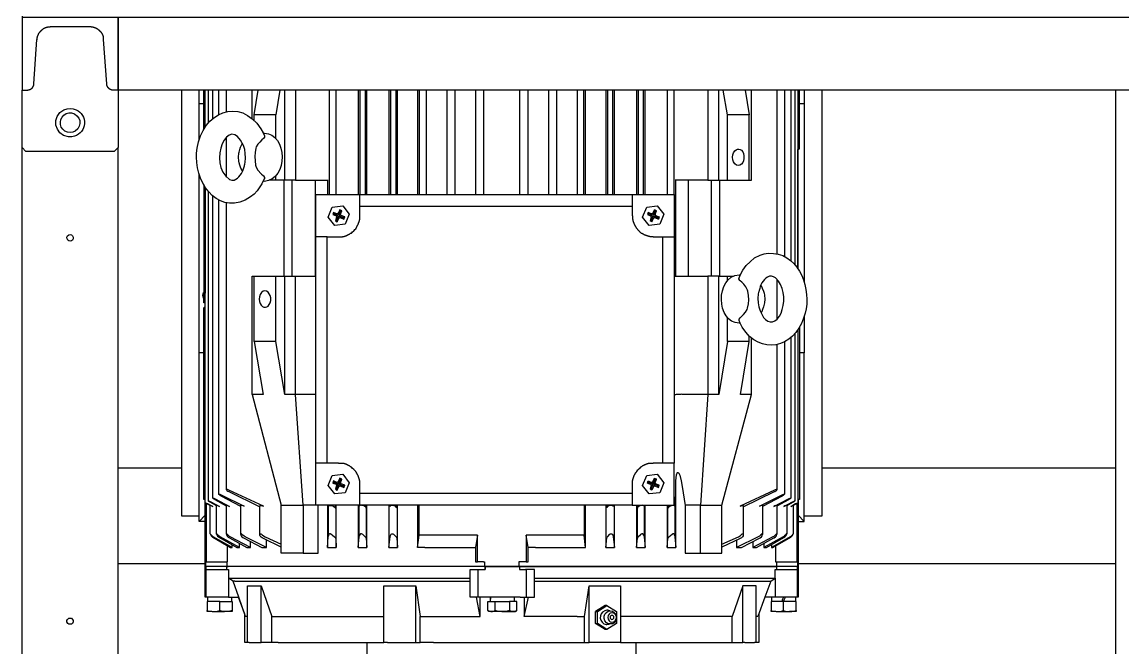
# Model space of a CAD drawing. Extents: x -234346 to 58427, y -132654 to -82394.
# Drawn here: x -199954 to -199380, y -102562 to -102235 of the extents above; entities that cross this region are included whole.
import ezdxf

# ---------------------------------------------------------------- set-up
doc = ezdxf.new("R2010")
doc.units = 0
doc.header["$LTSCALE"] = 8
doc.layers.get('0').update_dxf_attribs({"color": 9, "lineweight": 5})
doc.layers.add('PUMP EQUIPMENT BLOCK', color=30, linetype='Continuous')

# ---------------------------------------------------------------- blocks, each defined once
blk = doc.blocks.new('FIRE PUMP BLOCK')
for points in [[(1256.9, -49.97), (1259.93, -49.97), (1259.93, 0), (1014.97, 0), (976.95, 0), (947.01, 0), (944.99, -2.02), (944.99, -47.95), (947.01, -49.97), (976.95, -49.97), (976.95, -1449.87), (1014.97, -1449.87), (1014.97, -49.97), (976.95, -49.97), (1014.97, -49.97), (1014.97, 0)], [(976.95, -930.01), (495.96, -930.01), (159.99, -930.01), (200.03, -930.01), (200.03, -1169.41)], [(779.95, -1082.94), (779.95, -930.01), (729.98, -930.01), (729.98, -1095.39)], [(754.88, -1092.19), (754.88, -1082.94), (976.95, -1082.94)], [(763.46, -1095.39), (728.47, -1095.39), (712.48, -1095.39), (712.48, -1095.9)], [(722.41, -1108.34), (722.41, -1107.34), (726.95, -1107.34), (726.95, -1095.9), (712.48, -1095.9), (712.48, -1107.34), (712.48, -1112.72)], [(726.95, -1095.9), (726.95, -1095.73), (728.47, -1095.73), (728.47, -1095.39), (728.47, -1095.73), (728.47, -1106.66)], [(730.99, -1095.9), (730.99, -1095.73), (728.47, -1095.73)], [(739.23, -1107.17), (730.99, -1107.17), (730.99, -1095.9), (761.44, -1095.9)], [(755.22, -1095.39), (752.02, -1092.19), (840.01, -1092.19)], [(752.02, -1095.39), (752.02, -1092.19)], [(851.95, -1095.56), (761.78, -1095.56)], [(853.3, -1094.72), (763.46, -1094.72), (763.46, -1095.56)], [(858.85, -1092.19), (840.01, -1092.19), (840.01, -1094.72)], [(862.89, -1091.18), (860.53, -1091.69), (858.01, -1092.53)], [(969.89, -1094.72), (969.89, -1092.19), (876.85, -1092.19)], [(976.95, -1095.56), (883.75, -1095.56), (946, -1095.56), (946, -1095.22), (946.33, -1094.89), (946.33, -1094.72), (946.5, -1094.72), (976.95, -1094.72)], [(976.95, -1092.19), (969.89, -1092.19)], [(705.59, -1096.4), (705.08, -1096.4), (705.08, -1096.9), (705.08, -1099.93)], [(705.59, -1102.96), (705.25, -1102.12), (705.08, -1100.44), (705.08, -1098.76), (705.25, -1097.58), (705.59, -1096.4), (710.3, -1096.4), (710.3, -1102.96), (711.14, -1102.62), (711.81, -1102.29), (712.48, -1101.95)], [(705.08, -1106.33), (705.08, -1102.96), (705.08, -1100.61)], [(712.48, -1096.74), (710.3, -1096.74)], [(739.91, -1109.35), (738.39, -1109.35), (738.39, -1108.51), (743.78, -1099.26), (743.94, -1099.09), (744.45, -1098.42), (744.95, -1098.08), (745.29, -1097.91), (745.46, -1097.91), (745.46, -1098.08), (745.29, -1098.08), (744.78, -1098.42), (744.28, -1099.09), (744.11, -1099.26), (743.94, -1099.6), (738.39, -1109.35)], [(738.39, -1112.05), (738.39, -1111.88), (743.61, -1102.79), (743.94, -1102.29), (744.45, -1101.78), (744.95, -1101.45), (745.46, -1101.45), (745.46, -1101.62), (744.95, -1101.78), (744.45, -1102.46), (744.11, -1102.79), (743.94, -1103.13), (738.39, -1113.22)], [(760.43, -1101.28), (745.29, -1101.28)], [(760.43, -1097.91), (745.46, -1097.91)], [(760.26, -1101.45), (760.26, -1101.78), (760.09, -1102.29), (759.76, -1102.79), (762.28, -1098.25), (762.45, -1097.75), (762.62, -1097.41), (762.79, -1097.24), (762.79, -1097.07), (762.62, -1097.07), (762.62, -1097.24), (762.45, -1097.41), (762.11, -1097.75), (761.94, -1098.25), (760.09, -1101.28)], [(760.26, -1106.49), (760.26, -1107), (760.09, -1107.5), (759.76, -1108.01), (763.8, -1100.44), (763.96, -1100.1), (764.13, -1099.6), (764.13, -1099.26), (763.96, -1099.43), (763.8, -1099.6), (763.63, -1099.93), (763.29, -1100.44), (759.93, -1106.49)], [(850.1, -1097.07), (762.79, -1097.07)], [(847.91, -1099.26), (764.13, -1099.26)], [(976.95, -1097.07), (885.77, -1097.07)], [(976.95, -1099.26), (887.95, -1099.26)], [(705.08, -1107), (705.08, -1109.02), (705.08, -1109.52), (705.59, -1109.52), (705.25, -1108.51), (705.08, -1106.83), (705.08, -1105.32), (705.25, -1104.14), (705.59, -1102.96), (710.3, -1102.96), (710.3, -1109.52), (705.59, -1109.52)], [(712.48, -1102.96), (711.81, -1103.3), (710.97, -1103.63), (710.3, -1103.97)], [(720.9, -1110.7), (720.9, -1109.69), (722.41, -1107.34), (712.48, -1107.34)], [(730.99, -1106.66), (728.47, -1106.66), (728.47, -1107.34), (728.47, -1106.66), (726.95, -1106.66)], [(738.39, -1117.26), (738.39, -1117.09), (743.44, -1108.01), (743.44, -1107.84), (743.94, -1107.17), (744.45, -1106.66), (745.12, -1106.49), (745.46, -1106.49), (745.46, -1106.66), (745.29, -1106.83), (744.28, -1107.84), (744.11, -1108.01), (743.94, -1108.51), (738.39, -1118.94)], [(759.59, -1123.99), (767.66, -1107.67), (767.66, -1107.5), (768, -1107), (768.17, -1106.66), (768.34, -1106.49), (768.67, -1106.49), (768.67, -1106.83), (768.51, -1107.34), (768.34, -1107.67), (759.93, -1125.67), (760.09, -1125.17), (760.26, -1124.5), (760.26, -1123.99), (760.09, -1123.99), (744.78, -1123.99)], [(760.43, -1106.49), (745.29, -1106.49)], [(760.26, -1113.9), (760.43, -1114.23), (760.26, -1114.57), (759.93, -1115.58), (765.81, -1103.63), (765.98, -1103.3), (766.15, -1102.79), (766.15, -1102.46), (765.98, -1102.62), (765.81, -1102.79), (765.48, -1103.13), (765.31, -1103.47), (765.14, -1103.63), (759.76, -1113.9)], [(845.73, -1102.46), (766.15, -1102.46)], [(844.21, -1106.49), (768.51, -1106.49)], [(878.36, -1106.49), (857.5, -1106.49)], [(859.02, -1105.15), (860.53, -1104.31), (862.55, -1103.63)], [(879.04, -1107.17), (879.54, -1108.18), (879.88, -1109.19), (879.88, -1110.36)], [(976.95, -1102.46), (890.14, -1102.46)], [(976.95, -1106.49), (891.49, -1106.49)], [(720.9, -1109.69), (712.48, -1112.72), (702.39, -1116.42), (702.39, -1117.26)], [(710.3, -1109.02), (712.48, -1109.02)], [(740.58, -1113.22), (738.39, -1113.22), (738.39, -1113.06)], [(853.3, -1124.5), (855.48, -1125.67), (856.83, -1126.18), (857.5, -1126.18), (858.18, -1125.67), (858.85, -1124.83), (859.86, -1123.82), (861.2, -1122.81), (862.55, -1121.97), (863.22, -1121.8), (865.41, -1121.3), (867.6, -1121.13), (869.78, -1121.3), (872.14, -1121.64), (872.64, -1121.8), (874.33, -1122.64), (875.67, -1123.65), (876.85, -1124.66), (877.52, -1125.67), (877.69, -1125.84), (878.53, -1126.35), (879.04, -1126.18), (880.72, -1125.5), (883.08, -1124.16), (885.43, -1122.48), (887.45, -1120.46), (889.47, -1118.1), (890.81, -1115.24), (891.49, -1113.06), (891.82, -1111.04)], [(875.17, -1114.91), (875, -1114.74), (873.65, -1114.06), (872.14, -1113.39), (870.96, -1113.06), (869.95, -1112.89), (867.93, -1112.72), (865.92, -1112.89), (865.24, -1113.06), (863.9, -1113.39), (862.55, -1113.9), (861.37, -1114.4), (860.87, -1114.91)], [(703.73, -1115.92), (688.93, -1115.92), (688.93, -1117.26), (688.93, -1118.1)], [(688.93, -1117.26), (718.37, -1117.26), (718.37, -1118.1)], [(738.39, -1125.17), (738.39, -1124.83), (743.27, -1115.58), (743.44, -1115.24), (743.94, -1114.57), (744.45, -1114.06), (745.12, -1113.9), (745.29, -1113.9), (745.46, -1114.06), (745.46, -1114.23), (745.29, -1114.4), (744.95, -1114.91), (744.28, -1115.58), (743.94, -1116.25), (738.39, -1127.52)], [(741.42, -1118.94), (738.39, -1118.94), (738.39, -1118.78)], [(760.43, -1113.9), (745.12, -1113.9)], [(872.14, -1115.92), (870.63, -1116.25), (868.27, -1116.42), (866.08, -1116.25), (863.9, -1115.92), (863.39, -1115.75), (861.88, -1115.24), (860.03, -1114.4)], [(873.49, -1115.41), (872.48, -1115.75), (871.8, -1115.92)], [(688.93, -1123.15), (688.93, -1124.16), (718.37, -1124.16)], [(688.93, -1129.71), (688.93, -1124.16)], [(718.37, -1123.15), (718.37, -1124.16), (702.39, -1129.71), (702.39, -1133.08)], [(740.07, -1135.09), (743.94, -1126.51), (744.45, -1125.67), (744.78, -1125.34), (745.29, -1124.66), (745.46, -1124.5), (745.46, -1123.99), (744.45, -1123.99), (743.94, -1124.33), (743.44, -1125), (743.1, -1125.67), (738.56, -1135.09)], [(818.14, -1119.78), (847.91, -1119.78)], [(845.9, -1120.96), (848.76, -1120.96)], [(930.01, -1120.96), (930.01, -1119.78), (976.95, -1119.78)], [(930.01, -1136.78), (930.01, -1132.23), (930.01, -1120.96), (964, -1120.96)], [(943.81, -1123.82), (942.63, -1123.65), (941.29, -1123.65)], [(976.95, -1122.98), (964, -1120.96), (964, -1132.23), (976.95, -1134.42)], [(688.93, -1133.08), (688.93, -1129.71), (702.39, -1129.71)], [(742.26, -1127.52), (738.39, -1127.52), (738.39, -1127.19)], [(855.48, -1125.67), (855.48, -1126.18)], [(877.69, -1132.23), (879.88, -1132.23), (879.88, -1129.21)], [(880.55, -1126.18), (880.38, -1125.67)], [(939.6, -1129.04), (940.61, -1129.37), (941.96, -1129.54), (943.14, -1129.37), (944.31, -1129.04)], [(735.53, -1146.37), (735.53, -1135.09), (760.43, -1135.09)], [(845.9, -1132.23), (858.34, -1132.23)], [(879.88, -1136.78), (879.88, -1132.23)], [(930.01, -1132.23), (964, -1132.23)], [(818.14, -1136.78), (879.88, -1136.78), (879.88, -1142.5), (818.14, -1142.5), (818.14, -1154.44), (818.3, -1154.44)], [(930.01, -1136.44), (879.88, -1136.44)], [(930.01, -1140.65), (879.88, -1140.65)], [(976.95, -1142.5), (930.01, -1142.5), (930.01, -1136.78), (976.95, -1136.78)], [(738.39, -1159.83), (738.39, -1159.15), (770.19, -1159.15), (773.22, -1159.15), (776.24, -1158.82), (776.75, -1158.65), (777.25, -1158.48), (777.42, -1158.48), (777.59, -1158.31), (777.59, -1157.97), (777.42, -1157.97), (777.25, -1157.64), (776.08, -1157.13), (773.22, -1156.29), (770.19, -1155.79), (760.26, -1154.27), (735.53, -1154.27), (735.53, -1146.37), (760.43, -1146.37), (760.43, -1154.1), (760.43, -1154.27), (760.26, -1154.27)], [(879.88, -1155.11), (879.88, -1154.44), (879.88, -1142.5)], [(930.01, -1142.5), (930.01, -1154.44), (930.01, -1155.11)], [(930.01, -1152.76), (879.88, -1152.76)], [(759.93, -1159.66), (744.45, -1159.66), (743.94, -1159.66), (738.39, -1159.15)], [(818.14, -1154.44), (818.14, -1155.79), (818.3, -1156.29), (818.14, -1156.8), (818.14, -1158.98), (817.97, -1159.32), (817.97, -1159.49)], [(879.88, -1159.15), (930.01, -1159.15)], [(879.88, -1159.49), (879.88, -1159.32)], [(930.01, -1159.32), (930.01, -1159.49)], [(760.43, -1163.69), (738.39, -1163.69), (738.39, -1163.19)], [(738.39, -1163.69), (743.1, -1163.36), (758.75, -1163.36)], [(744.45, -1159.66), (744.95, -1159.83), (745.29, -1159.99), (745.46, -1160.16), (745.46, -1160.67), (745.29, -1160.83), (744.28, -1162.18), (743.94, -1162.69), (743.78, -1162.85), (743.44, -1163.19), (743.1, -1163.36)], [(764.8, -1159.99), (759.93, -1159.66), (760.09, -1159.66), (760.26, -1159.99), (760.43, -1160.33), (760.26, -1161), (760.09, -1161.51), (759.93, -1162.18), (759.42, -1162.85), (759.08, -1163.19), (758.75, -1163.36), (760.43, -1163.19)], [(760.43, -1181.86), (760.43, -1159.99), (782.47, -1159.99)], [(922.44, -1181.86), (922.44, -1159.99), (900.4, -1159.99)], [(976.95, -1160.16), (922.44, -1160.16)], [(976.95, -1163.69), (922.44, -1163.69)], [(769.68, -1168.24), (770.86, -1167.9), (771.53, -1169.75)], [(770.52, -1170.09), (770.19, -1170.76)], [(770.86, -1167.9), (770.52, -1168.57), (770.36, -1168.57)], [(770.69, -1168.57), (770.52, -1168.57), (771.2, -1170.42), (770.86, -1171.1)], [(770.52, -1168.57), (770.52, -1168.57)], [(772.71, -1171.1), (772.38, -1171.77), (771.7, -1171.43), (772.04, -1170.76)], [(771.87, -1170.76), (773.72, -1169.92), (773.89, -1169.92)], [(773.89, -1170.09), (773.72, -1170.09), (772.04, -1170.76), (772.71, -1171.1), (774.56, -1170.26)], [(772.21, -1169.92), (774.06, -1169.25)], [(773.72, -1169.92), (773.72, -1170.09)], [(782.47, -1165.88), (782.47, -1170.93), (782.3, -1170.93), (782.3, -1171.27)], [(900.4, -1170.93), (900.4, -1165.88)], [(908.31, -1171.6), (910.16, -1170.76), (910.5, -1170.09)], [(911, -1171.27), (909.15, -1171.94), (910.83, -1171.1), (911.17, -1170.42), (910.5, -1168.57), (911.17, -1170.42), (910.5, -1170.09), (909.66, -1168.24), (910.5, -1168.57), (910.67, -1168.57), (910.5, -1168.57), (910.83, -1167.9)], [(912.18, -1169.92), (911.51, -1169.75), (910.83, -1167.9), (909.66, -1168.24)], [(910.16, -1170.76), (910.83, -1171.1)], [(910.5, -1168.57), (910.67, -1168.57)], [(910.5, -1168.57), (910.5, -1168.57)], [(911.84, -1170.76), (911.17, -1170.42), (911.51, -1169.75)], [(912.01, -1170.76), (911.68, -1171.43), (912.35, -1173.28), (911.68, -1171.43), (912.35, -1171.77), (913.19, -1173.62), (912.35, -1173.28), (912.52, -1173.28), (912.35, -1173.28), (912.01, -1173.96)], [(914.03, -1169.25), (914.54, -1170.26), (913.86, -1170.09), (913.69, -1169.92), (911.84, -1170.76), (912.18, -1169.92), (914.03, -1169.25), (913.69, -1169.92), (913.86, -1169.92)], [(913.86, -1170.09), (913.69, -1170.09), (912.01, -1170.76), (912.69, -1171.1), (914.54, -1170.26)], [(913.69, -1169.92), (913.69, -1170.09)], [(759.93, -1175.64), (744.28, -1175.64), (743.94, -1175.64), (738.39, -1175.13), (760.43, -1175.13)], [(738.39, -1175.81), (738.39, -1175.13)], [(744.28, -1175.64), (744.78, -1175.81), (745.29, -1176.14), (745.46, -1176.31), (745.46, -1176.82), (745.12, -1177.49), (744.45, -1178.16), (743.94, -1178.84), (743.61, -1179), (743.27, -1179.17)], [(760.43, -1175.81), (759.93, -1175.64), (760.09, -1175.81), (760.26, -1176.14), (760.43, -1176.65), (760.26, -1177.15), (760.26, -1177.49), (760.09, -1177.99), (759.42, -1179), (759.08, -1179.17), (758.92, -1179.17), (760.43, -1179.17)], [(768.34, -1171.6), (768.84, -1172.61)], [(770.69, -1171.94), (768.84, -1172.61), (769.18, -1171.94), (769.35, -1171.94)], [(771.03, -1171.27), (769.18, -1171.94), (769.01, -1171.94)], [(769.18, -1171.94), (769.18, -1171.94)], [(771.7, -1171.43), (772.38, -1173.28), (772.04, -1173.96), (771.37, -1172.27)], [(773.22, -1173.62), (772.38, -1173.28), (772.54, -1173.28), (772.38, -1173.28), (771.53, -1171.43)], [(772.04, -1173.96), (773.22, -1173.62), (772.38, -1171.77)], [(772.38, -1173.28), (772.54, -1173.28)], [(772.38, -1173.28), (772.38, -1173.28)], [(782.3, -1172.11), (782.3, -1172.78), (782.13, -1172.95), (782.13, -1173.62), (781.97, -1173.62), (781.97, -1174.13), (781.8, -1174.13), (781.8, -1174.63), (781.63, -1174.63), (781.63, -1174.97), (781.46, -1175.13), (781.46, -1175.47), (781.29, -1175.64), (781.12, -1175.81), (781.12, -1176.14), (780.96, -1176.14), (780.96, -1176.48), (780.79, -1176.48), (780.79, -1176.65), (780.45, -1176.99), (780.45, -1177.15), (780.28, -1177.32), (780.28, -1177.49), (780.11, -1177.49), (780.11, -1177.66)], [(900.57, -1171.1), (900.57, -1170.93)], [(909.66, -1181.7), (909.49, -1181.7), (909.49, -1181.53), (908.82, -1181.53), (908.65, -1181.36), (908.31, -1181.36), (908.14, -1181.19), (907.81, -1181.19), (907.64, -1181.02), (907.3, -1181.02), (907.13, -1180.85), (906.8, -1180.85), (906.8, -1180.69), (906.46, -1180.69), (906.46, -1180.52), (906.29, -1180.52), (906.12, -1180.35), (905.96, -1180.35), (905.79, -1180.18), (905.62, -1180.18), (905.62, -1180.01), (905.28, -1180.01), (905.28, -1179.85), (905.11, -1179.85), (904.95, -1179.68), (904.61, -1179.34), (904.44, -1179.34), (904.44, -1179.17), (904.27, -1179.17), (904.1, -1179), (903.77, -1178.67), (903.77, -1178.5), (903.6, -1178.5), (903.43, -1178.33), (903.1, -1177.99), (903.1, -1177.83), (902.93, -1177.83), (902.93, -1177.66), (902.59, -1177.32), (902.42, -1177.15), (902.42, -1176.99), (902.25, -1176.99), (902.25, -1176.65), (902.09, -1176.65), (902.09, -1176.48), (901.92, -1176.31), (901.92, -1176.14), (901.75, -1175.98), (901.75, -1175.81), (901.58, -1175.81), (901.58, -1175.47), (901.41, -1175.47), (901.41, -1175.13), (901.24, -1174.97), (901.24, -1174.63), (901.08, -1174.46), (901.08, -1174.13), (900.91, -1173.96), (900.91, -1173.62), (900.74, -1173.45), (900.74, -1172.78), (900.57, -1172.78), (900.57, -1172.61)], [(910.67, -1171.94), (908.82, -1172.61)], [(909.15, -1171.94), (909.32, -1171.94)], [(909.15, -1171.94), (909.15, -1171.94)], [(913.19, -1173.62), (912.01, -1173.96), (911.34, -1172.27)], [(912.35, -1171.77), (912.69, -1171.1)], [(912.35, -1173.28), (912.52, -1173.28)], [(912.35, -1173.28), (912.35, -1173.28)], [(922.44, -1175.13), (976.95, -1175.13)], [(976.95, -1176.14), (922.44, -1176.14)], [(688.93, -1180.01), (682.03, -1180.01), (675.98, -1185.9), (675.98, -1186.41)], [(760.43, -1179.68), (738.39, -1179.68), (743.27, -1179.17), (758.92, -1179.17)], [(738.39, -1179.68), (738.39, -1179.17)], [(766.49, -1181.86), (760.43, -1181.86), (760.43, -1323.86), (766.49, -1323.86)], [(771.37, -1181.86), (766.49, -1181.86), (766.49, -1323.86), (771.37, -1323.86), (771.7, -1323.86)], [(771.7, -1181.86), (771.37, -1181.86), (771.37, -1182.03)], [(778.1, -1179.68), (777.93, -1179.68), (777.93, -1179.85), (777.76, -1179.85), (777.59, -1180.01), (777.42, -1180.01), (777.25, -1180.18), (777.09, -1180.35), (776.92, -1180.35), (776.92, -1180.52), (776.58, -1180.52), (776.58, -1180.69), (776.24, -1180.69), (776.08, -1180.85), (775.91, -1181.02), (775.57, -1181.02), (775.4, -1181.19), (775.07, -1181.19), (775.07, -1181.36), (774.56, -1181.36), (774.56, -1181.53), (774.06, -1181.53), (774.06, -1181.7), (773.38, -1181.7), (773.22, -1181.86), (772.54, -1181.86)], [(779.27, -1178.5), (779.27, -1178.67), (779.1, -1178.67), (779.1, -1178.84), (778.94, -1178.84)], [(911.17, -1323.86), (911.51, -1323.86), (916.39, -1323.86), (916.39, -1181.86), (911.51, -1181.86), (911.34, -1181.7)], [(916.39, -1323.86), (922.44, -1323.86), (922.44, -1181.86), (916.39, -1181.86)], [(922.44, -1178.67), (976.95, -1178.67)], [(976.95, -1179.68), (922.44, -1179.68)], [(688.93, -1187.92), (688.93, -1183.71)], [(718.37, -1189.94), (718.37, -1187.92), (688.93, -1187.92), (688.93, -1189.94)], [(702.39, -1183.71), (702.39, -1187.92)], [(701.55, -1190.11), (698.86, -1190.11), (695.66, -1195.15), (698.86, -1200.03), (705.08, -1200.03), (708.11, -1195.15), (708.11, -1196), (705.08, -1201.04), (705.08, -1200.03)], [(698.18, -1195.49), (698.18, -1195.15), (698.35, -1193.98), (698.52, -1193.81)], [(701.88, -1190.11), (701.72, -1190.11), (701.38, -1190.11), (700.2, -1190.44), (699.19, -1191.29), (698.69, -1192.13), (698.52, -1193.3), (698.69, -1194.48), (699.19, -1195.32), (700.2, -1196.16), (701.38, -1196.5), (702.56, -1196.5), (703.73, -1196.16), (704.58, -1195.32), (705.25, -1194.48), (705.42, -1193.3), (705.25, -1192.13), (704.58, -1191.29), (703.73, -1190.44), (702.56, -1190.11), (702.05, -1190.11), (702.22, -1190.11)], [(708.11, -1195.15), (705.08, -1190.11), (702.39, -1190.11)], [(705.42, -1193.64), (705.75, -1194.65), (705.75, -1195.15), (705.42, -1196.16)], [(760.43, -1195.66), (738.39, -1195.66), (743.44, -1195.15), (743.78, -1194.99), (743.94, -1194.82), (744.11, -1194.65), (745.29, -1193.47), (745.46, -1193.14), (745.46, -1192.63), (745.29, -1192.29), (744.78, -1191.96), (744.11, -1191.79), (743.94, -1191.79), (738.39, -1191.12), (760.43, -1191.12)], [(738.39, -1191.79), (738.39, -1191.12)], [(760.43, -1191.79), (759.76, -1191.79), (760.09, -1191.96), (760.26, -1192.29), (760.26, -1193.47), (759.93, -1194.48), (759.59, -1194.82), (759.25, -1195.15), (759.08, -1195.15), (760.43, -1194.99)], [(922.44, -1191.12), (976.95, -1191.12)], [(976.95, -1192.13), (922.44, -1192.13)], [(695.66, -1195.15), (695.66, -1196), (698.86, -1201.04), (698.86, -1200.03)], [(699.02, -1195.15), (699.36, -1195.49)], [(704.58, -1195.49), (704.74, -1195.15), (704.91, -1195.15)], [(738.39, -1195.66), (738.39, -1195.15)], [(922.44, -1194.65), (976.95, -1194.65)], [(976.95, -1195.66), (922.44, -1195.66)], [(688.93, -1202.39), (688.93, -1204.41), (718.37, -1204.41)], [(688.93, -1206.76), (688.93, -1204.41)], [(698.86, -1201.04), (705.08, -1201.04)], [(702.39, -1210.63), (702.39, -1206.76), (718.37, -1204.41), (718.37, -1202.39)], [(688.93, -1213.66), (688.93, -1206.76), (702.39, -1206.76)], [(738.39, -1209.79), (738.39, -1206.26), (744.78, -1206.93)], [(738.39, -1206.26), (760.43, -1206.26)], [(760.43, -1206.93), (744.78, -1206.93), (744.78, -1210.63)], [(922.44, -1206.26), (976.95, -1206.26)], [(976.95, -1207.27), (922.44, -1207.27)], [(976.95, -1210.63), (922.44, -1210.63)], [(922.44, -1221.23), (976.95, -1221.23)], [(720.9, -1232.84), (720.9, -1227.29)], [(722.41, -1232.84), (722.41, -1225.94)], [(976.95, -1225.61), (922.44, -1225.61)], [(712.48, -1237.05), (712.48, -1232.84), (722.41, -1232.84), (726.95, -1232.84), (726.95, -1237.05)], [(728.47, -1233.85), (728.47, -1240.58), (728.47, -1233.51)], [(744.78, -1233.34), (744.78, -1237.21), (730.99, -1237.21), (730.99, -1237.72)], [(738.39, -1232.34), (738.39, -1236.2), (744.78, -1237.21)], [(702.39, -1234.19), (702.39, -1238.22), (712.48, -1236.04)], [(712.48, -1238.22), (702.39, -1238.22)], [(712.48, -1240.24), (712.48, -1237.05), (726.95, -1237.05), (726.95, -1237.55)], [(730.99, -1237.21), (730.99, -1236.2), (738.39, -1236.2)], [(922.44, -1236.2), (976.95, -1236.2)], [(705.08, -1243.94), (705.08, -1243.61), (705.08, -1242.77), (705.25, -1242.43), (705.59, -1242.09), (705.25, -1242.77), (705.08, -1243.44), (705.08, -1244.45), (705.25, -1245.29), (705.59, -1245.79), (705.25, -1247.14), (705.08, -1248.49), (705.08, -1250.34), (705.25, -1252.36), (705.59, -1253.36)], [(705.59, -1242.09), (710.3, -1242.09), (710.3, -1245.79)], [(712.48, -1243.44), (710.3, -1243.44)], [(728.47, -1242.77), (728.47, -1240.58), (726.95, -1240.58), (726.95, -1240.07)], [(730.99, -1240.41), (730.99, -1240.92), (728.47, -1240.92), (728.47, -1243.1)], [(976.95, -1240.58), (922.44, -1240.58)], [(705.08, -1250.5), (705.08, -1255.55), (705.25, -1256.56), (705.59, -1257.07), (705.25, -1256.56), (705.08, -1255.55), (705.08, -1254.71), (705.25, -1254.04), (705.59, -1253.36), (710.3, -1253.36), (710.3, -1245.79), (705.59, -1245.79)], [(705.08, -1249.83), (705.08, -1249.66)], [(705.59, -1257.07), (710.3, -1257.07), (710.3, -1253.36)], [(710.3, -1255.72), (712.48, -1255.72), (711.47, -1255.72)], [(726.95, -1258.92), (726.95, -1258.58), (728.47, -1258.58), (728.47, -1256.39)], [(728.47, -1256.73), (728.47, -1258.92), (728.47, -1265.98)], [(702.39, -1265.14), (702.39, -1261.1), (712.48, -1263.12)], [(702.39, -1261.1), (712.48, -1261.1)], [(712.48, -1258.92), (712.48, -1262.11), (726.95, -1262.11), (726.95, -1261.61)], [(712.48, -1262.11), (712.48, -1266.32), (722.41, -1266.32), (726.95, -1266.32), (726.95, -1262.11)], [(728.47, -1258.58), (726.95, -1258.58)], [(730.99, -1259.42), (730.99, -1258.92), (728.47, -1258.92), (728.47, -1265.65)], [(730.99, -1262.28), (730.99, -1262.62), (744.78, -1262.62), (744.78, -1266.49)], [(738.39, -1267.5), (738.39, -1263.63), (730.99, -1263.63), (730.99, -1262.62)], [(744.78, -1262.62), (738.39, -1263.63)], [(922.44, -1259.25), (976.95, -1259.25)], [(720.9, -1271.87), (720.9, -1266.32)], [(722.41, -1273.38), (722.41, -1266.32)], [(976.95, -1263.63), (922.44, -1263.63)], [(922.44, -1274.23), (976.95, -1274.23)], [(976.95, -1278.6), (922.44, -1278.6)], [(688.93, -1285.5), (688.93, -1292.4), (702.39, -1292.4)], [(718.37, -1296.94), (718.37, -1294.75), (702.39, -1292.4), (702.39, -1288.69)], [(738.39, -1290.04), (738.39, -1293.74), (744.78, -1292.9)], [(744.78, -1289.2), (744.78, -1292.9), (760.43, -1292.9)], [(922.44, -1289.2), (976.95, -1289.2)], [(688.93, -1296.94), (688.93, -1294.75), (688.93, -1292.4)], [(688.93, -1294.75), (718.37, -1294.75)], [(760.43, -1293.74), (738.39, -1293.74)], [(922.44, -1292.73), (976.95, -1292.73)], [(976.95, -1293.74), (922.44, -1293.74)], [(760.43, -1308.71), (738.39, -1308.71), (743.94, -1308.04), (744.11, -1308.04), (744.62, -1307.87), (745.29, -1307.54), (745.46, -1307.2), (745.46, -1306.7), (745.29, -1306.36), (745.12, -1306.19), (744.45, -1305.52), (743.94, -1305.01), (743.44, -1304.68), (738.39, -1304.17), (760.43, -1304.17)], [(738.39, -1304.68), (738.39, -1304.17)], [(738.39, -1308.71), (738.39, -1308.04)], [(760.43, -1304.85), (759.08, -1304.68), (759.42, -1305.01), (759.93, -1305.35), (760.09, -1306.02), (760.26, -1306.36), (760.26, -1307.71), (760.09, -1308.04), (759.76, -1308.04), (760.43, -1308.04)], [(922.44, -1304.17), (976.95, -1304.17)], [(976.95, -1305.18), (922.44, -1305.18)], [(922.44, -1307.71), (976.95, -1307.71)], [(675.98, -1313.43), (675.98, -1313.93), (682.03, -1319.99), (688.93, -1319.99)], [(688.93, -1309.39), (688.93, -1311.41), (718.37, -1311.41), (718.37, -1309.39)], [(688.93, -1315.61), (688.93, -1311.41)], [(702.39, -1315.61), (702.39, -1311.41)], [(976.95, -1308.71), (922.44, -1308.71)], [(758.92, -1320.66), (743.27, -1320.66), (738.39, -1320.15), (760.43, -1320.15)], [(738.39, -1320.83), (738.39, -1320.15)], [(760.43, -1324.7), (738.39, -1324.7), (743.94, -1324.19), (744.28, -1324.19), (759.93, -1324.19)], [(738.39, -1324.7), (738.39, -1324.19)], [(743.27, -1320.66), (743.44, -1320.66), (743.94, -1321.16), (745.12, -1322.34), (745.29, -1322.68), (745.46, -1323.01), (745.46, -1323.52), (745.29, -1323.69), (744.78, -1324.02), (744.28, -1324.19)], [(760.43, -1320.83), (758.92, -1320.66), (759.08, -1320.66), (759.42, -1320.83), (760.09, -1321.84), (760.26, -1322.34), (760.26, -1322.85), (760.43, -1323.18), (760.26, -1323.69), (760.09, -1324.02), (759.93, -1324.19), (760.43, -1324.19)], [(760.43, -1323.86), (760.43, -1346.9), (782.47, -1346.9)], [(772.54, -1323.86), (773.22, -1323.86), (773.38, -1324.02), (774.06, -1324.02), (774.06, -1324.19), (774.56, -1324.19), (774.56, -1324.36), (775.07, -1324.36), (775.07, -1324.53), (775.4, -1324.53), (775.57, -1324.7), (775.91, -1324.7), (776.08, -1324.87), (776.24, -1325.03), (776.58, -1325.03), (776.58, -1325.2), (776.92, -1325.2), (776.92, -1325.37), (777.09, -1325.37), (777.25, -1325.54), (777.42, -1325.71), (777.59, -1325.71), (777.76, -1325.87), (777.93, -1325.87), (777.93, -1326.04), (778.1, -1326.04)], [(782.3, -1334.62), (782.3, -1334.79), (782.47, -1334.96), (782.47, -1340.85), (900.4, -1340.85), (900.4, -1346.9), (922.44, -1346.9), (922.44, -1323.86)], [(904.61, -1326.04), (904.78, -1326.04), (904.78, -1325.87), (904.95, -1325.87), (905.11, -1325.71), (905.28, -1325.71), (905.45, -1325.54), (905.62, -1325.37), (905.79, -1325.37), (905.79, -1325.2), (906.12, -1325.2), (906.12, -1325.03), (906.46, -1325.03), (906.63, -1324.87), (906.8, -1324.7), (907.13, -1324.7), (907.3, -1324.53), (907.64, -1324.53), (907.64, -1324.36), (908.14, -1324.36), (908.14, -1324.19), (908.65, -1324.19), (908.65, -1324.02), (909.32, -1324.02), (909.49, -1323.86), (910.16, -1323.86)], [(922.44, -1320.15), (976.95, -1320.15)], [(976.95, -1321.16), (922.44, -1321.16)], [(922.44, -1323.69), (976.95, -1323.69)], [(976.95, -1324.7), (922.44, -1324.7)], [(778.94, -1326.88), (779.1, -1326.88), (779.1, -1327.05), (779.27, -1327.05), (779.27, -1327.22)], [(780.11, -1328.06), (780.11, -1328.23), (780.28, -1328.23), (780.28, -1328.4), (780.45, -1328.57), (780.45, -1328.73), (780.79, -1329.07), (780.79, -1329.24), (780.96, -1329.24), (780.96, -1329.58), (781.12, -1329.58), (781.12, -1329.91), (781.29, -1330.08), (781.46, -1330.25), (781.46, -1330.59), (781.63, -1330.75), (781.63, -1331.09), (781.8, -1331.09), (781.8, -1331.59), (781.97, -1331.59), (781.97, -1332.1), (782.13, -1332.1), (782.13, -1332.77), (782.3, -1332.94), (782.3, -1333.61)], [(900.4, -1333.78), (900.4, -1332.94), (900.57, -1332.77), (900.57, -1332.1), (900.74, -1332.1), (900.74, -1331.59), (900.91, -1331.59), (900.91, -1331.09), (901.08, -1331.09), (901.08, -1330.75), (901.24, -1330.59), (901.24, -1330.25), (901.41, -1330.08), (901.58, -1329.91), (901.58, -1329.58), (901.75, -1329.58), (901.75, -1329.24), (901.92, -1329.24), (901.92, -1329.07), (902.25, -1328.73), (902.25, -1328.57), (902.42, -1328.4), (902.42, -1328.23), (902.59, -1328.23), (902.59, -1328.06)], [(903.43, -1327.22), (903.43, -1327.05), (903.6, -1327.05), (903.6, -1326.88), (903.77, -1326.88)], [(738.39, -1336.81), (738.39, -1336.14), (760.43, -1336.14)], [(758.75, -1336.47), (743.1, -1336.47), (738.39, -1336.14)], [(743.1, -1336.47), (743.44, -1336.64), (743.94, -1337.31), (744.45, -1337.99), (744.78, -1338.32), (745.29, -1339), (745.46, -1339.17), (745.46, -1339.67), (745.29, -1339.84), (744.95, -1340.17), (744.45, -1340.17)], [(759.25, -1336.81), (758.75, -1336.47), (760.43, -1336.64)], [(770.69, -1335.97), (771.03, -1335.13), (769.18, -1335.97), (769.01, -1335.8), (768.34, -1335.63)], [(768.84, -1336.64), (769.18, -1335.97), (769.35, -1335.97)], [(769.01, -1335.8), (769.18, -1335.8), (770.86, -1335.13)], [(769.18, -1335.97), (769.18, -1335.8)], [(770.69, -1332.6), (770.52, -1332.6), (771.2, -1334.45), (770.52, -1332.6), (770.36, -1332.6), (769.68, -1332.27)], [(770.19, -1334.79), (770.86, -1335.13), (771.2, -1334.45), (770.52, -1334.12)], [(770.86, -1331.76), (770.52, -1332.6), (770.36, -1332.6)], [(770.52, -1332.6), (770.52, -1332.6)], [(771.03, -1335.13), (771.53, -1335.46)], [(771.87, -1334.62), (771.2, -1334.45), (771.53, -1333.61)], [(772.04, -1337.99), (772.38, -1337.31), (772.54, -1337.31), (772.38, -1337.31), (771.53, -1335.46), (771.37, -1336.14)], [(771.7, -1335.46), (772.04, -1334.79)], [(773.22, -1337.65), (772.38, -1337.31), (772.38, -1337.15), (771.7, -1335.46), (772.38, -1335.8)], [(772.21, -1333.95), (771.87, -1334.62), (773.72, -1333.95), (774.56, -1334.29)], [(774.06, -1333.28), (773.72, -1333.95), (773.89, -1333.95), (773.72, -1333.95), (772.04, -1334.79), (772.71, -1335.13)], [(772.38, -1337.15), (772.38, -1337.31)], [(773.72, -1333.95), (773.89, -1333.95)], [(773.72, -1333.95), (773.72, -1333.95)], [(900.4, -1340.85), (900.4, -1334.96), (900.4, -1334.62)], [(911, -1335.13), (909.15, -1335.97), (909.15, -1335.8), (908.31, -1335.63)], [(908.82, -1336.64), (909.15, -1335.97), (909.32, -1335.97)], [(909.32, -1335.8), (909.15, -1335.8), (910.83, -1335.13)], [(909.15, -1335.97), (909.15, -1335.8)], [(910.83, -1331.76), (910.5, -1332.6), (910.67, -1332.6), (910.5, -1332.6), (909.66, -1332.27)], [(911.51, -1333.61), (911.17, -1334.45), (910.83, -1335.13), (910.16, -1334.79)], [(910.5, -1332.6), (910.67, -1332.6)], [(910.5, -1332.6), (910.5, -1332.6)], [(912.18, -1333.95), (911.84, -1334.62), (911.17, -1334.45), (910.5, -1334.12)], [(910.67, -1335.97), (911, -1335.13), (911.68, -1335.46), (911.34, -1336.14)], [(912.69, -1335.13), (912.01, -1334.79), (911.68, -1335.46), (912.35, -1335.8)], [(913.19, -1337.65), (912.35, -1337.31), (911.68, -1335.46), (912.35, -1337.15)], [(911.84, -1334.62), (913.69, -1333.95), (913.86, -1333.95), (913.69, -1333.95), (912.01, -1334.79)], [(912.35, -1337.31), (912.35, -1337.15), (912.35, -1337.31), (912.52, -1337.31), (912.35, -1337.31), (912.01, -1337.99)], [(914.03, -1333.28), (913.69, -1333.95), (913.86, -1333.95), (914.54, -1334.29)], [(913.69, -1333.95), (913.69, -1333.95)], [(922.44, -1336.14), (976.95, -1336.14)], [(760.43, -1340.68), (738.39, -1340.68), (738.39, -1340.17)], [(738.39, -1340.68), (743.94, -1340.34), (744.45, -1340.17), (759.93, -1340.17)], [(760.26, -1339.84), (760.09, -1340.17), (759.93, -1340.17), (760.43, -1340.17)], [(782.47, -1340.85), (782.47, -1346.9), (900.4, -1346.9)], [(922.44, -1339.67), (976.95, -1339.67)], [(930.01, -1340.68), (922.44, -1340.68)], [(930.01, -1340.51), (930.01, -1340.34)], [(760.43, -1346.9), (760.43, -1353.47), (818.14, -1357.34), (818.14, -1363.06), (845.9, -1367.6), (845.9, -1379.04), (818.14, -1374.33), (818.14, -1380.05), (760.43, -1364.91), (760.43, -1353.47), (735.53, -1353.47), (735.53, -1345.56), (760.26, -1345.56), (760.43, -1345.73), (760.43, -1345.9)], [(818.14, -1346.9), (818.14, -1357.34), (879.88, -1357.34), (879.88, -1346.9)], [(879.88, -1347.07), (930.01, -1347.07)], [(976.95, -1357.34), (930.01, -1357.34), (930.01, -1345.56), (930.01, -1344.89)], [(735.53, -1353.47), (735.53, -1364.91), (760.43, -1364.91)], [(818.14, -1363.06), (879.88, -1363.06), (879.88, -1357.34)], [(879.88, -1359.19), (930.01, -1359.19)], [(930.01, -1357.34), (930.01, -1363.06), (976.95, -1363.06)], [(738.56, -1364.91), (743.1, -1374.16), (743.44, -1374.83), (743.78, -1375.34), (743.94, -1375.5), (744.28, -1375.84), (744.78, -1376.01), (745.29, -1375.84), (745.46, -1375.67), (745.46, -1375.5), (745.29, -1375.17), (744.95, -1374.83), (744.45, -1374.16), (743.94, -1373.32), (740.07, -1364.91)], [(845.9, -1367.6), (879.88, -1367.6), (879.88, -1363.06)], [(879.88, -1363.39), (930.01, -1363.39)], [(930.01, -1363.06), (930.01, -1367.6), (932.2, -1367.6)], [(976.95, -1365.58), (964, -1367.6), (964, -1379.04), (976.95, -1376.85)], [(688.93, -1366.42), (688.93, -1369.78), (702.39, -1369.78)], [(688.93, -1369.78), (688.93, -1375.34), (718.37, -1375.34)], [(718.37, -1376.35), (718.37, -1375.34), (702.39, -1369.78), (702.39, -1366.42)], [(845.9, -1379.04), (879.88, -1379.04), (879.88, -1367.6)], [(866.08, -1370.63), (867.26, -1370.29), (868.61, -1370.29)], [(930.01, -1367.6), (930.01, -1370.79)], [(951.55, -1367.6), (964, -1367.6)], [(688.93, -1376.35), (688.93, -1375.34)], [(738.39, -1372.48), (743.94, -1383.75), (744.28, -1384.25), (744.78, -1384.93), (745.29, -1385.43), (745.46, -1385.6), (745.46, -1385.77), (745.29, -1385.94), (744.95, -1385.94), (744.45, -1385.77), (743.94, -1385.43), (743.61, -1384.93), (743.27, -1384.25), (738.39, -1375), (738.39, -1374.66)], [(738.39, -1372.81), (738.39, -1372.48), (742.26, -1372.48)], [(744.78, -1376.01), (760.09, -1376.01), (760.26, -1375.84), (760.26, -1375.17), (760.09, -1374.66), (759.93, -1374.16), (768.34, -1392.16), (768.51, -1392.5), (768.67, -1392.83), (768.67, -1393.34), (768.51, -1393.34), (768.17, -1393.17), (767.83, -1392.66), (767.66, -1392.16), (759.59, -1376.01)], [(870.29, -1375.84), (869.11, -1376.18), (867.93, -1376.35), (866.76, -1376.18), (865.58, -1375.84)], [(930.69, -1373.82), (927.99, -1375), (924.46, -1377.36), (922.61, -1379.04), (921.27, -1380.89)], [(929.34, -1373.65), (929.51, -1374.33)], [(956.76, -1375.5), (954.74, -1374.33), (953.06, -1373.65), (952.39, -1373.65), (951.72, -1374.16), (951.04, -1375), (949.87, -1376.01), (948.69, -1377.02), (947.34, -1377.86), (946.67, -1378.03), (944.48, -1378.53), (942.29, -1378.7), (940.11, -1378.53), (937.75, -1378.2), (937.25, -1378.03), (935.4, -1377.19), (933.04, -1375.17), (932.37, -1374.33), (932.2, -1374.16), (931.36, -1373.65), (930.69, -1373.65)], [(954.41, -1374.16), (954.41, -1373.65)], [(688.93, -1381.56), (688.93, -1382.4), (688.93, -1383.92), (703.9, -1383.92)], [(688.93, -1382.4), (718.37, -1382.4), (718.37, -1381.56)], [(702.39, -1382.4), (702.39, -1383.41), (712.48, -1386.94), (720.9, -1389.97)], [(738.39, -1380.89), (743.94, -1391.49), (744.11, -1391.82), (745.29, -1393), (745.46, -1393.17), (745.46, -1393.34), (745.12, -1393.34), (744.62, -1393.17), (744.11, -1392.83), (743.94, -1392.66), (743.78, -1392.5), (743.44, -1391.82), (738.39, -1382.74), (738.39, -1382.57)], [(738.39, -1381.06), (738.39, -1380.89), (741.42, -1380.89)], [(818.14, -1380.05), (879.88, -1380.05), (879.88, -1379.04)], [(961.14, -1379.04), (964, -1379.04)], [(962.15, -1380.05), (976.95, -1380.05)], [(703.73, -1383.92), (712.48, -1387.11)], [(720.9, -1389.13), (720.9, -1389.97), (722.41, -1392.33), (712.48, -1392.33), (712.48, -1386.94)], [(738.39, -1386.61), (743.94, -1396.7), (744.11, -1397.04), (744.62, -1397.71), (745.12, -1398.05), (745.46, -1398.38), (745.46, -1398.55), (745.29, -1398.55), (744.28, -1398.05), (743.94, -1397.54), (743.61, -1397.04), (738.39, -1387.95), (738.39, -1387.79)], [(738.39, -1386.78), (738.39, -1386.61), (740.58, -1386.61)], [(745.12, -1385.94), (760.43, -1385.94)], [(759.76, -1385.94), (765.14, -1396.2), (765.48, -1396.7), (765.81, -1397.04), (765.98, -1397.38), (766.15, -1397.38), (766.15, -1396.87), (765.81, -1396.2), (759.93, -1384.25), (760.09, -1384.59), (760.26, -1385.09), (760.26, -1385.94)], [(934.72, -1385.09), (934.89, -1385.09), (936.24, -1385.94), (937.75, -1386.44), (938.93, -1386.78), (939.94, -1386.94), (941.96, -1387.11), (943.98, -1386.94), (944.65, -1386.78), (946, -1386.44), (947.17, -1386.1), (948.52, -1385.43), (949.02, -1385.09)], [(936.41, -1384.42), (937.42, -1384.08), (938.09, -1383.92)], [(937.75, -1384.08), (939.27, -1383.75), (941.62, -1383.41), (943.81, -1383.58), (946, -1383.92), (946.5, -1384.08), (948.01, -1384.59)], [(705.59, -1390.48), (705.25, -1391.66), (705.08, -1392.66), (705.08, -1394.35), (705.25, -1396.03), (705.59, -1396.87), (710.3, -1396.87), (710.3, -1390.48), (705.59, -1390.48), (705.08, -1390.48), (705.08, -1390.81), (705.08, -1393.84)], [(705.08, -1400.4), (705.08, -1396.87), (705.08, -1394.52)], [(712.48, -1390.81), (710.3, -1390.81)], [(712.48, -1392.33), (712.48, -1403.94), (726.95, -1403.94), (726.95, -1392.33), (722.41, -1392.33), (722.41, -1391.32)], [(726.95, -1393.17), (728.47, -1393.17), (728.47, -1392.5), (728.47, -1393.17)], [(730.99, -1393.17), (728.47, -1393.17), (728.47, -1404.1), (730.99, -1404.1), (730.99, -1403.94)], [(761.44, -1403.94), (730.99, -1403.94), (730.99, -1392.83), (739.23, -1392.83)], [(738.39, -1390.48), (743.94, -1400.4), (744.11, -1400.57), (745.12, -1401.58), (745.46, -1401.92), (745.12, -1401.75), (744.45, -1401.41), (743.94, -1400.91), (743.78, -1400.57), (738.39, -1391.32), (738.39, -1390.48), (739.91, -1390.48)], [(745.29, -1393.34), (760.43, -1393.34)], [(759.93, -1393.34), (763.29, -1399.39), (763.63, -1399.9), (763.8, -1400.24), (764.13, -1400.57), (764.13, -1400.07), (763.8, -1399.39), (759.76, -1391.82), (759.93, -1392.16), (760.09, -1392.66), (760.26, -1393), (760.43, -1393.34), (760.26, -1393.34)], [(768.51, -1393.34), (918.24, -1393.34)], [(930.35, -1391.82), (930.01, -1390.65), (930.01, -1389.47)], [(931.53, -1393.34), (952.39, -1393.34)], [(965.51, -1393.34), (976.95, -1393.34)], [(710.3, -1396.87), (710.3, -1403.43), (705.59, -1403.43), (705.25, -1402.59), (705.08, -1400.91), (705.08, -1399.23), (705.25, -1398.05), (705.59, -1396.87)], [(745.29, -1398.55), (760.43, -1398.55)], [(760.09, -1398.55), (761.94, -1401.58), (762.28, -1402.25), (762.45, -1402.59), (762.62, -1402.76), (762.79, -1402.76), (762.62, -1402.59), (762.62, -1402.25), (762.45, -1401.92), (762.28, -1401.58), (759.76, -1397.04), (759.93, -1397.38), (760.09, -1397.88), (760.26, -1398.22), (760.26, -1398.55)], [(766.15, -1397.38), (919.75, -1397.38)], [(964, -1397.38), (976.95, -1397.38)], [(705.08, -1401.08), (705.08, -1402.93), (705.08, -1403.43), (705.59, -1403.43)], [(710.3, -1403.1), (712.48, -1403.1)], [(712.48, -1403.94), (712.48, -1404.44), (728.47, -1404.44), (763.46, -1404.44), (763.46, -1405.28), (863.39, -1405.28), (863.56, -1405.11), (863.56, -1404.95), (863.73, -1404.78), (863.9, -1404.61), (863.9, -1404.44), (865.92, -1404.44), (865.92, -1405.28), (866.08, -1405.28)], [(728.47, -1404.1), (728.47, -1404.44), (728.47, -1404.1), (726.95, -1404.1), (726.95, -1403.94)], [(729.98, -1404.44), (729.98, -1449.87), (779.95, -1449.87), (779.95, -1416.89)], [(745.46, -1401.92), (760.43, -1401.92)], [(755.22, -1404.44), (752.02, -1407.64), (840.01, -1407.64)], [(752.02, -1404.44), (752.02, -1407.64)], [(761.78, -1404.44), (925.98, -1404.44), (870.96, -1404.44)], [(762.79, -1402.76), (923.96, -1402.76)], [(764.13, -1400.57), (921.77, -1400.57)], [(840.01, -1405.28), (840.01, -1407.64), (933.04, -1407.64)], [(868.44, -1405.28), (868.44, -1405.45), (869.78, -1405.79), (871.47, -1405.45), (871.47, -1405.28)], [(868.44, -1405.45), (869.95, -1405.45), (871.47, -1405.45)], [(927.66, -1405.28), (870.96, -1405.28), (869.95, -1405.28)], [(950.87, -1407.64), (969.89, -1407.64), (969.89, -1405.28)], [(956.43, -1405.28), (976.95, -1405.28)], [(957.77, -1404.44), (976.95, -1404.44)], [(959.79, -1402.76), (976.95, -1402.76)], [(961.98, -1400.57), (976.95, -1400.57)], [(976.95, -1416.89), (754.88, -1416.89), (754.88, -1407.64)], [(941.96, -1408.98), (943.98, -1408.98), (946.67, -1408.65)], [(969.89, -1407.64), (976.95, -1407.64)], [(88.66, -1449.87), (0, -1449.87), (0, -1500), (947.01, -1500)], [(111.37, -1449.87), (947.01, -1449.87)], [(1014.97, -1500), (1014.97, -1449.87), (976.95, -1449.87), (947.01, -1449.87), (944.99, -1451.88), (944.99, -1497.98), (947.01, -1500), (976.95, -1500)], [(976.95, -1449.87), (976.95, -1452.39), (976.95, -1453.4), (977.12, -1453.4), (977.12, -1453.73), (977.29, -1453.73), (977.29, -1454.07), (977.46, -1454.24), (977.46, -1454.41), (977.62, -1454.41), (977.62, -1454.58), (977.79, -1454.58), (977.79, -1454.74), (977.96, -1454.74), (977.96, -1454.91), (978.13, -1454.91), (978.13, -1455.08), (978.3, -1455.08), (978.3, -1455.25), (978.47, -1455.25), (978.63, -1455.42), (978.97, -1455.42), (978.97, -1455.59), (979.31, -1455.59), (979.31, -1455.75), (979.98, -1455.75)], [(980.15, -1455.75), (1003.36, -1457.44), (1004.37, -1457.44), (1004.37, -1457.6), (1005.05, -1457.6), (1005.05, -1457.77), (1005.38, -1457.77), (1005.55, -1457.94), (1005.72, -1457.94), (1005.89, -1458.11), (1006.06, -1458.11), (1006.22, -1458.28), (1006.39, -1458.28), (1006.56, -1458.45), (1006.73, -1458.45), (1006.73, -1458.61), (1006.9, -1458.61), (1007.07, -1458.78), (1007.23, -1458.95), (1007.4, -1458.95), (1007.4, -1459.12), (1007.57, -1459.12), (1007.57, -1459.29), (1007.74, -1459.29), (1007.74, -1459.45), (1007.91, -1459.45), (1007.91, -1459.62), (1008.08, -1459.62), (1008.08, -1459.79), (1008.24, -1459.79), (1008.24, -1459.96), (1008.41, -1460.13), (1008.58, -1460.3), (1008.58, -1460.46), (1008.75, -1460.46), (1008.75, -1460.63), (1008.92, -1460.8), (1008.92, -1460.97), (1009.08, -1461.14), (1009.08, -1461.31), (1009.25, -1461.31), (1009.25, -1461.64), (1009.42, -1461.81), (1009.42, -1462.15), (1009.59, -1462.31), (1009.59, -1462.82), (1009.76, -1462.82), (1009.76, -1463.83), (1009.93, -1464), (1009.93, -1464.5), (1009.93, -1485.36), (1009.76, -1485.36), (1009.76, -1486.71), (1009.59, -1486.88), (1009.59, -1487.38), (1009.42, -1487.55), (1009.42, -1487.89), (1009.25, -1487.89), (1009.25, -1488.22), (1009.08, -1488.22), (1009.08, -1488.56), (1008.92, -1488.73), (1008.92, -1488.9), (1008.58, -1489.23), (1008.58, -1489.4), (1008.41, -1489.57), (1008.24, -1489.74), (1008.24, -1489.91), (1008.08, -1489.91), (1008.08, -1490.07), (1007.91, -1490.07), (1007.91, -1490.24), (1007.74, -1490.24), (1007.74, -1490.41), (1007.57, -1490.41), (1007.57, -1490.58), (1007.4, -1490.58), (1007.4, -1490.75), (1007.23, -1490.75), (1006.9, -1491.08), (1006.73, -1491.08), (1006.39, -1491.42), (1006.22, -1491.42), (1006.06, -1491.59), (1005.72, -1491.59), (1005.72, -1491.76), (1005.38, -1491.76), (1005.38, -1491.92), (1005.05, -1491.92), (1004.88, -1492.09), (1004.37, -1492.09), (1004.21, -1492.26), (1003.2, -1492.26)], [(698.86, -1473.76), (698.35, -1474.26), (698.35, -1474.93), (698.35, -1475.61), (698.86, -1476.11)], [(701.55, -1475.61), (701.55, -1474.26)], [(898.72, -1473.76), (898.38, -1474.26), (898.22, -1474.93), (898.38, -1475.61), (898.72, -1476.11)], [(901.41, -1475.61), (901.58, -1474.93), (901.41, -1474.26)], [(955.59, -1472.24), (955.08, -1473.59), (954.91, -1474.93), (955.08, -1476.28), (955.59, -1477.62)], [(964.67, -1476.95), (965.01, -1475.61), (965.01, -1474.26)], [(1003.36, -1492.43), (980.15, -1493.94), (979.31, -1493.94), (979.31, -1494.11), (978.97, -1494.11), (978.8, -1494.28), (978.63, -1494.28), (978.47, -1494.45), (978.3, -1494.45), (978.3, -1494.62), (978.13, -1494.62), (978.13, -1494.78), (977.96, -1494.78), (977.96, -1494.95), (977.79, -1494.95), (977.79, -1495.12), (977.62, -1495.12), (977.62, -1495.29), (977.46, -1495.29), (977.46, -1495.46), (977.29, -1495.63), (977.29, -1495.79), (977.12, -1495.79), (977.12, -1496.3), (976.95, -1496.3), (976.95, -1496.97), (976.78, -1497.14), (976.78, -1497.48)], [(1227.96, -1499.83), (1227.96, -1500), (1014.97, -1500), (976.95, -1500), (976.95, -1497.48)]]:
    blk.add_lwpolyline(points)
for points in [[(760.94, -1096.57), (760.26, -1097.91), (760.26, -1098.25), (759.93, -1098.76), (759.76, -1099.26), (761.27, -1096.74), (761.44, -1096.23), (761.61, -1095.9), (761.78, -1095.56), (761.61, -1095.56), (761.61, -1095.73), (761.44, -1095.9), (761.27, -1096.23)], [(845.9, -1120.96), (845.9, -1132.23), (818.14, -1136.78), (818.14, -1142.5), (760.43, -1146.37), (760.43, -1135.09), (818.14, -1119.78), (818.14, -1125.5)], [(782.47, -1165.88), (900.4, -1165.88), (900.4, -1159.99), (782.47, -1159.99)], [(770.69, -1176.48), (775.91, -1174.29), (776.58, -1168.91), (772.21, -1165.38), (766.99, -1167.56), (766.32, -1173.12)], [(770.86, -1171.1), (770.19, -1170.76), (768.34, -1171.6), (769.01, -1171.94), (769.18, -1171.94)], [(770.52, -1170.09), (769.68, -1168.24), (770.36, -1168.57), (770.52, -1168.57), (771.2, -1170.42)], [(772.21, -1169.92), (771.87, -1170.76), (771.2, -1170.42), (771.53, -1169.75)], [(773.72, -1169.92), (773.72, -1170.09), (774.56, -1170.26), (774.06, -1169.25)], [(910.67, -1176.48), (915.88, -1174.29), (916.55, -1168.91), (912.18, -1165.38), (906.97, -1167.56), (906.29, -1173.12)], [(770.69, -1171.94), (771.03, -1171.27), (771.53, -1171.43), (771.37, -1172.27)], [(909.32, -1171.94), (909.15, -1171.94), (908.31, -1171.6), (908.82, -1172.61), (909.15, -1171.94)], [(910.67, -1171.94), (911, -1171.27), (911.68, -1171.43), (911.34, -1172.27)], [(701.88, -1190.11), (702.89, -1190.28), (703.73, -1190.78), (704.24, -1191.45), (704.41, -1192.46), (704.24, -1193.3), (703.73, -1193.98), (702.89, -1194.48), (701.88, -1194.65), (701.04, -1194.48), (700.2, -1193.98), (699.7, -1193.3), (699.53, -1192.46), (699.7, -1191.45), (700.2, -1190.78), (701.04, -1190.28)], [(701.88, -1191.45), (702.39, -1191.45), (702.73, -1191.79), (702.89, -1191.96), (702.89, -1192.8), (702.73, -1192.97), (702.39, -1193.3), (701.55, -1193.3), (701.21, -1192.97), (701.04, -1192.8), (700.87, -1192.46), (701.04, -1191.96), (701.21, -1191.79), (701.55, -1191.45)], [(770.69, -1340.34), (775.91, -1338.32), (776.58, -1332.77), (772.21, -1329.41), (766.99, -1331.59), (766.32, -1336.98)], [(910.67, -1340.34), (915.88, -1338.32), (916.55, -1332.77), (912.18, -1329.41), (906.97, -1331.59), (906.29, -1336.98)], [(770.19, -1334.79), (770.52, -1334.12), (769.68, -1332.27), (770.86, -1331.76), (771.53, -1333.61), (772.21, -1333.95), (774.06, -1333.28), (774.56, -1334.29), (772.71, -1335.13), (772.38, -1335.8), (773.22, -1337.65), (772.04, -1337.99), (771.37, -1336.14), (770.69, -1335.97), (768.84, -1336.64), (768.34, -1335.63)], [(910.16, -1334.79), (910.5, -1334.12), (909.66, -1332.27), (910.83, -1331.76), (911.51, -1333.61), (912.18, -1333.95), (914.03, -1333.28), (914.54, -1334.29), (912.69, -1335.13), (912.35, -1335.8), (913.19, -1337.65), (912.01, -1337.99), (911.34, -1336.14), (910.67, -1335.97), (908.82, -1336.64), (908.31, -1335.63)], [(911.17, -1334.45), (910.5, -1332.6)], [(761.27, -1403.26), (759.76, -1400.57), (759.93, -1400.91), (760.09, -1401.24), (760.26, -1401.58), (760.26, -1401.92), (760.94, -1403.26), (761.27, -1403.77), (761.44, -1404.1), (761.78, -1404.44), (761.78, -1404.27), (761.61, -1404.1), (761.44, -1403.77), (761.27, -1403.43)]]:
    blk.add_lwpolyline(points, close=True)
blk.add_lwpolyline([(966.69, -1478.13), (967.19, -1476.45), (967.36, -1474.93), (967.19, -1473.25), (966.69, -1471.74, 0.684761), (952.89, -1472.58), (952.56, -1474.09), (952.56, -1475.77)], format="xyb")
at = {"ltscale": 1.032}
blk.add_circle((540.96, -750), 182.5, dxfattribs=at)
for points in [[(891.82, -1111.04), (892.79, -1095.96), (875.72, -1089.12), (862.89, -1091.18)], [(858.01, -1092.53), (842.53, -1097.59), (838.18, -1115.22), (853.3, -1124.5)], [(862.55, -1103.63), (868.1, -1102), (874.94, -1102.78), (879.04, -1107.17)], [(728.47, -1233.51), (728.47, -1191.45), (728.47, -1149.39), (728.47, -1107.34)], [(728.47, -1107.34), (728.47, -1149.51), (728.47, -1191.68), (728.47, -1233.85)], [(860.03, -1114.4), (855.29, -1111.94), (854.44, -1108.32), (859.02, -1105.15)], [(720.9, -1227.29), (720.9, -1188.43), (720.9, -1149.56), (720.9, -1110.7)], [(722.41, -1225.94), (722.41, -1186.74), (722.41, -1147.54), (722.41, -1108.34)], [(738.39, -1113.06), (738.39, -1112.72), (738.39, -1112.38), (738.39, -1112.05)], [(879.88, -1110.36), (879.03, -1112.95), (876.03, -1114.87), (873.49, -1115.41)], [(688.93, -1123.15), (688.93, -1121.47), (688.93, -1119.78), (688.93, -1118.1)], [(718.37, -1118.1), (718.37, -1119.78), (718.37, -1121.47), (718.37, -1123.15)], [(738.39, -1118.78), (738.39, -1118.27), (738.39, -1117.77), (738.39, -1117.26)], [(941.29, -1123.65), (937.94, -1123.69), (936.01, -1127.38), (939.6, -1129.04)], [(944.31, -1129.04), (947.05, -1127.55), (946.82, -1124.87), (943.81, -1123.82)], [(738.39, -1127.19), (738.39, -1126.51), (738.39, -1125.84), (738.39, -1125.17)], [(855.48, -1126.18), (855.12, -1138.13), (880.11, -1138.76), (880.55, -1126.18)], [(688.93, -1183.71), (688.93, -1166.83), (688.93, -1149.96), (688.93, -1133.08)], [(702.39, -1133.08), (702.39, -1149.96), (702.39, -1166.83), (702.39, -1183.71)], [(879.88, -1159.32), (879.88, -1157.92), (879.88, -1156.52), (879.88, -1155.11)], [(930.01, -1155.11), (930.01, -1156.52), (930.01, -1157.92), (930.01, -1159.32)], [(738.39, -1163.19), (738.39, -1162.07), (738.39, -1160.95), (738.39, -1159.83)], [(738.39, -1179.17), (738.39, -1178.05), (738.39, -1176.93), (738.39, -1175.81)], [(782.3, -1171.27), (782.3, -1171.55), (782.3, -1171.83), (782.3, -1172.11)], [(900.57, -1172.61), (900.57, -1172.11), (900.57, -1171.6), (900.57, -1171.1)], [(772.54, -1181.86), (772.26, -1181.86), (771.98, -1181.86), (771.7, -1181.86)], [(778.94, -1178.84), (778.66, -1179.12), (778.38, -1179.4), (778.1, -1179.68)], [(780.11, -1177.66), (779.83, -1177.94), (779.55, -1178.22), (779.27, -1178.5)], [(911.34, -1181.7), (910.78, -1181.7), (910.22, -1181.7), (909.66, -1181.7)], [(688.93, -1189.94), (688.93, -1194.09), (688.93, -1198.24), (688.93, -1202.39)], [(718.37, -1202.39), (718.37, -1198.24), (718.37, -1194.09), (718.37, -1189.94)], [(738.39, -1195.15), (738.39, -1194.03), (738.39, -1192.91), (738.39, -1191.79)], [(705.42, -1196.16), (704.12, -1199.81), (698.92, -1199.04), (698.18, -1195.49)], [(702.39, -1210.63), (702.39, -1218.48), (702.39, -1226.33), (702.39, -1234.19)], [(738.39, -1232.34), (738.39, -1224.82), (738.39, -1217.31), (738.39, -1209.79)], [(744.78, -1210.63), (744.78, -1218.2), (744.78, -1225.77), (744.78, -1233.34)], [(688.93, -1285.5), (688.93, -1261.55), (688.93, -1237.61), (688.93, -1213.66)], [(726.95, -1240.07), (726.95, -1239.23), (726.95, -1238.39), (726.95, -1237.55)], [(730.99, -1237.72), (730.99, -1238.62), (730.99, -1239.51), (730.99, -1240.41)], [(705.08, -1249.66), (705.08, -1247.76), (705.08, -1245.85), (705.08, -1243.94)], [(712.48, -1240.24), (712.48, -1246.47), (712.48, -1252.69), (712.48, -1258.92)], [(728.47, -1256.39), (728.47, -1251.85), (728.47, -1247.31), (728.47, -1242.77)], [(728.47, -1243.1), (728.47, -1247.64), (728.47, -1252.19), (728.47, -1256.73)], [(726.95, -1261.61), (726.95, -1260.71), (726.95, -1259.81), (726.95, -1258.92)], [(730.99, -1259.42), (730.99, -1260.37), (730.99, -1261.33), (730.99, -1262.28)], [(702.39, -1288.69), (702.39, -1280.84), (702.39, -1272.99), (702.39, -1265.14)], [(728.47, -1265.65), (728.47, -1307.93), (728.47, -1350.21), (728.47, -1392.5)], [(728.47, -1265.98), (728.47, -1308.15), (728.47, -1350.33), (728.47, -1392.5)], [(738.39, -1290.04), (738.39, -1282.53), (738.39, -1275.01), (738.39, -1267.5)], [(744.78, -1266.49), (744.78, -1274.06), (744.78, -1281.63), (744.78, -1289.2)], [(720.9, -1389.13), (720.9, -1350.04), (720.9, -1310.96), (720.9, -1271.87)], [(722.41, -1391.32), (722.41, -1352.01), (722.41, -1312.7), (722.41, -1273.38)], [(688.93, -1309.39), (688.93, -1305.24), (688.93, -1301.09), (688.93, -1296.94)], [(718.37, -1309.39), (718.37, -1305.24), (718.37, -1301.09), (718.37, -1296.94)], [(738.39, -1308.04), (738.39, -1306.92), (738.39, -1305.8), (738.39, -1304.68)], [(688.93, -1366.42), (688.93, -1349.48), (688.93, -1332.55), (688.93, -1315.61)], [(702.39, -1366.42), (702.39, -1349.48), (702.39, -1332.55), (702.39, -1315.61)], [(738.39, -1324.19), (738.39, -1323.07), (738.39, -1321.95), (738.39, -1320.83)], [(771.7, -1323.86), (771.98, -1323.86), (772.26, -1323.86), (772.54, -1323.86)], [(910.16, -1323.86), (910.5, -1323.86), (910.83, -1323.86), (911.17, -1323.86)], [(778.1, -1326.04), (778.38, -1326.32), (778.66, -1326.6), (778.94, -1326.88)], [(779.27, -1327.22), (779.55, -1327.5), (779.83, -1327.78), (780.11, -1328.06)], [(902.59, -1328.06), (902.87, -1327.78), (903.15, -1327.5), (903.43, -1327.22)], [(903.77, -1326.88), (904.05, -1326.6), (904.33, -1326.32), (904.61, -1326.04)], [(738.39, -1340.17), (738.39, -1339.05), (738.39, -1337.93), (738.39, -1336.81)], [(760.26, -1339.84), (760.35, -1338.78), (760.04, -1337.56), (759.25, -1336.81)], [(782.3, -1333.61), (782.3, -1333.95), (782.3, -1334.29), (782.3, -1334.62)], [(900.4, -1334.62), (900.4, -1334.34), (900.4, -1334.06), (900.4, -1333.78)], [(930.01, -1344.89), (930.01, -1343.43), (930.01, -1341.97), (930.01, -1340.51)], [(954.41, -1373.65), (954.41, -1361.72), (930.07, -1361.03), (929.34, -1373.65)], [(865.58, -1375.84), (863, -1374.48), (862.93, -1371.73), (866.08, -1370.63)], [(868.61, -1370.29), (871.84, -1370.67), (873.95, -1374.08), (870.29, -1375.84)], [(688.93, -1381.56), (688.93, -1379.82), (688.93, -1378.08), (688.93, -1376.35)], [(718.37, -1381.56), (718.37, -1379.82), (718.37, -1378.08), (718.37, -1376.35)], [(738.39, -1374.66), (738.39, -1374.05), (738.39, -1373.43), (738.39, -1372.81)], [(946.67, -1408.65), (965.19, -1406.06), (973.87, -1386.52), (956.76, -1375.5)], [(738.39, -1382.57), (738.39, -1382.07), (738.39, -1381.56), (738.39, -1381.06)], [(921.27, -1380.89), (910.75, -1396.06), (926.99, -1409.55), (941.96, -1408.98)], [(738.39, -1387.79), (738.39, -1387.45), (738.39, -1387.11), (738.39, -1386.78)], [(930.01, -1389.47), (930.99, -1386.97), (933.88, -1384.96), (936.41, -1384.42)], [(948.01, -1384.59), (965.84, -1392.22), (938.5, -1403.88), (930.35, -1391.82)], [(866.08, -1405.28), (867.37, -1405.28), (868.66, -1405.28), (869.95, -1405.28)], [(965.01, -1474.26), (964.21, -1469.52), (958.3, -1468.14), (955.59, -1472.24)], [(701.55, -1474.26), (700.7, -1473.35), (699.98, -1472.8), (698.86, -1473.76)], [(901.41, -1474.26), (900.91, -1473.18), (899.6, -1472.92), (898.72, -1473.76)], [(698.86, -1476.11), (699.98, -1477.06), (700.7, -1476.51), (701.55, -1475.61)], [(898.72, -1476.11), (899.6, -1476.95), (900.91, -1476.68), (901.41, -1475.61)], [(952.56, -1475.77), (953.39, -1483.26), (963.5, -1484.87), (966.69, -1478.13)], [(955.59, -1477.62), (957.79, -1481.21), (962.9, -1480.55), (964.67, -1476.95)]]:
    blk.add_open_spline(points, degree=3)

msp = doc.modelspace()

# ---------------------------------------------------------------- block references
at = {"layer": 'PUMP EQUIPMENT BLOCK', "ltscale": 1.032, "xscale": -1, "rotation": 270}
msp.add_blockref('FIRE PUMP BLOCK', (-198454.12, -103247.94), dxfattribs=at)

doc.saveas('drawing.dxf')
